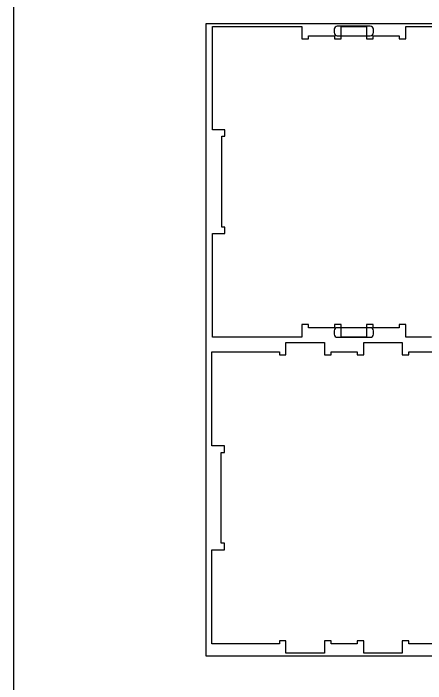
# Model space of a CAD drawing. Extents: x -13885 to -10701, y -84343 to -75479.
# Drawn here: x -13885 to -13089, y -77456 to -76163 of the extents above; entities that cross this region are included whole.
import ezdxf

# ---------------------------------------------------------------- set-up
doc = ezdxf.new("R2010")
doc.units = 0
for name, color, linetype in [('0_SHEET_SPRUCEPLY_2440X122', 1, 'CONTINUOUS'), ('4_ANYTOOL_CUTTHROUGH_OUTSI', 5, 'CONTINUOUS'), ('5_ANYTOOL_HALF_MILL_9MM_IN', 3, 'CONTINUOUS'), ('DONOTCUT', 18, 'CONTINUOUS')]:
    doc.layers.add(name, color=color, linetype=linetype)

msp = doc.modelspace()

# ---------------------------------------------------------------- linework, layer by layer
at = {"layer": '0_SHEET_SPRUCEPLY_2440X122'}
msp.add_lwpolyline([(-13513.1, -76183), (-13513.1, -77403), (-11073.1, -77403), (-11073.1, -76183)], close=True, dxfattribs=at)
at = {"layer": '4_ANYTOOL_CUTTHROUGH_OUTSI', "color": 5}
for points in [[(-13077.6, -76787.7), (-13127.3, -76787.7), (-13127.3, -76764), (-13127.3, -76763.7), (-13139.8, -76763.7), (-13139.8, -76769.7), (-13190.3, -76769.7), (-13190.3, -76763.7), (-13202.8, -76763.7), (-13202.8, -76764), (-13202.8, -76787.7), (-13252.3, -76787.7), (-13252.3, -76763.7), (-13264.8, -76763.7), (-13264.8, -76769.7), (-13315.3, -76769.7), (-13315.3, -76763.7), (-13315.6, -76763.7), (-13315.6, -76763.7), (-13327.8, -76763.7), (-13327.8, -76764), (-13327.8, -76787.7), (-13500.3, -76787.7), (-13500.3, -76588.2), (-13476.3, -76588.2), (-13476.3, -76575.7), (-13482.3, -76575.7), (-13482.3, -76400.2), (-13476.3, -76400.2), (-13476.3, -76400), (-13476.3, -76388), (-13476.3, -76387.7), (-13500.3, -76387.7), (-13500.3, -76188.2), (-13327.8, -76188.2), (-13327.8, -76212), (-13327.8, -76212.2), (-13315.3, -76212.2), (-13315.3, -76206.2), (-13264.8, -76206.2), (-13264.8, -76212.2), (-13252.3, -76212.2), (-13252.3, -76188.2), (-13202.8, -76188.2), (-13202.8, -76212.2), (-13190.3, -76212.2), (-13190.3, -76206.2), (-13139.8, -76206.2), (-13139.8, -76212.2), (-13127.3, -76212.2), (-13127.3, -76212), (-13127.3, -76188.2), (-13053.1, -76188.2)], [(-13071, -77379.7), (-13121.5, -77379.7), (-13121.5, -77373.7), (-13134, -77373.7), (-13134, -77397.7), (-13208.5, -77397.7), (-13208.5, -77373.7), (-13221, -77373.7), (-13221, -77379.7), (-13271.5, -77379.7), (-13271.5, -77373.7), (-13284, -77373.7), (-13284, -77397.7), (-13358.5, -77397.7), (-13358.5, -77373.7), (-13371, -77373.7), (-13371, -77379.7), (-13501.5, -77379.7), (-13501.5, -77379.7), (-13501.5, -77198.2), (-13477.5, -77198.2), (-13477.5, -77198), (-13477.5, -77186), (-13477.5, -77185.7), (-13483.5, -77185.7), (-13483.5, -77010.2), (-13477.5, -77010.2), (-13477.5, -76998), (-13477.5, -76997.7), (-13501.5, -76997.7), (-13501.5, -76816.2), (-13371, -76816.2), (-13371, -76822.2), (-13358.5, -76822.2), (-13358.5, -76798.2), (-13284, -76798.2), (-13284, -76822.2), (-13271.5, -76822.2), (-13271.5, -76816.2), (-13221, -76816.2), (-13221, -76822.2), (-13208.5, -76822.2), (-13208.5, -76798.2), (-13134, -76798.2), (-13134, -76822.2), (-13121.5, -76822.2), (-13121.5, -76816.2), (-13071, -76816.2)]]:
    msp.add_lwpolyline(points, dxfattribs=at)
at = {"layer": '5_ANYTOOL_HALF_MILL_9MM_IN', "color": 3}
for points in [[(-13259.5, -76187.7, 0.414214), (-13265.5, -76193.7), (-13265.5, -76200.2, 0.414214), (-13259.5, -76206.2), (-13195.7, -76206.2, 0.414214), (-13189.7, -76200.2), (-13189.7, -76193.7, 0.414214), (-13195.7, -76187.7)], [(-13259.5, -76769.7, 0.414214), (-13265.5, -76775.7), (-13265.5, -76782.2, 0.414214), (-13259.5, -76788.2), (-13195.7, -76788.2, 0.414214), (-13189.7, -76782.2), (-13189.7, -76775.7, 0.414214), (-13195.7, -76769.7)]]:
    msp.add_lwpolyline(points, format="xyb", close=True, dxfattribs=at)
at = {"layer": 'DONOTCUT'}
msp.add_lwpolyline([(-13884.8, -84342.5), (-10701.4, -84342.5), (-10701.4, -75479), (-13884.8, -75479)], close=True, dxfattribs=at)

doc.saveas('drawing.dxf')
